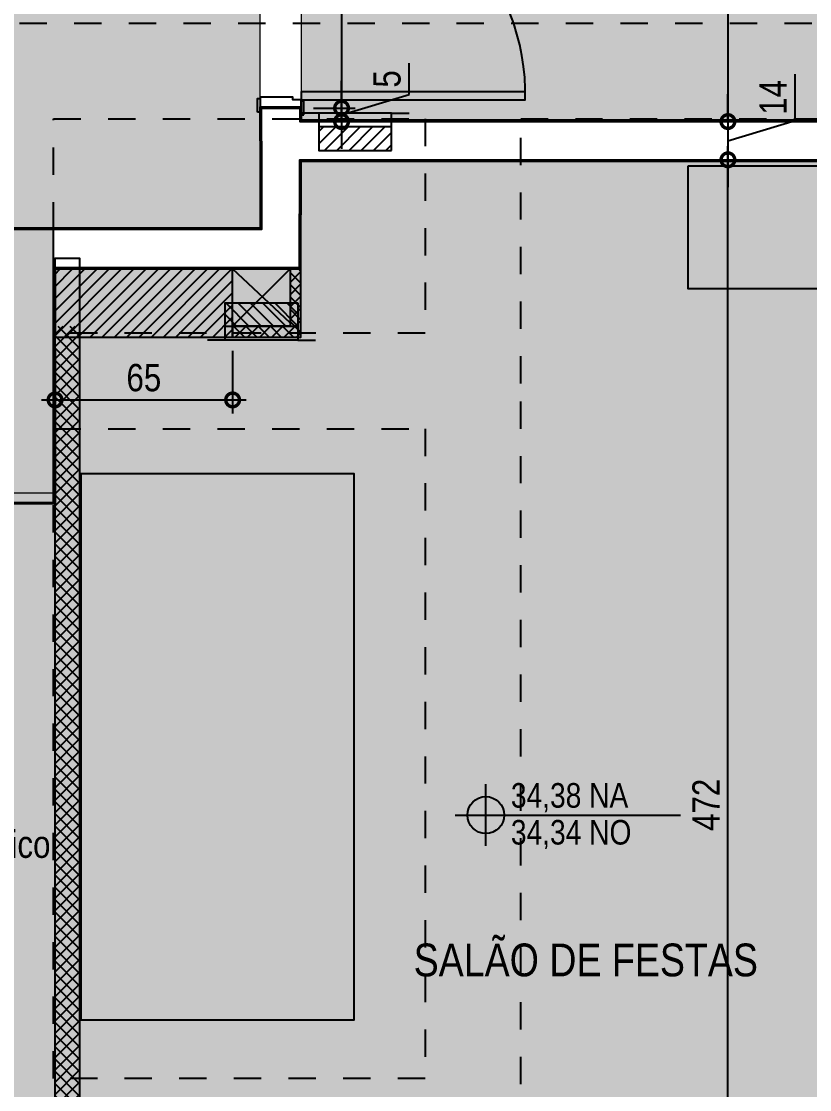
# Model space of a CAD drawing. Header units: metres. Extents: x -41 to 570, y -54 to 184.
# Drawn here: x 10.312 to 13.198, y -7.111 to -3.198 of the extents above; entities that cross this region are included whole.
import ezdxf
from ezdxf.enums import TextEntityAlignment as Align

# ---------------------------------------------------------------- set-up
doc = ezdxf.new("R2010")
doc.units = ezdxf.units.M
for name, pattern in [('DASHEDX2', [1.5, 1, -0.5]), ('ESTILO_TQS_0004', [1.1199999999999999, 0.5, -0.2, 0.01, -0.2, 0.01, -0.2]), ('PUC$0$DASHEDX2', [1.5, 1, -0.5])]:
    doc.linetypes.add(name, pattern=pattern)
for name, color, linetype in [('1', 232, 'DASHEDX2'), ('205', 232, 'ESTILO_TQS_0004'), ('4', 2, 'Continuous'), ('ARQ-AUX1', 1, 'Continuous'), ('ARQ-DIM', 2, 'Continuous'), ('ARQ-DRYWALL', 7, 'Continuous'), ('ARQ-SIM', 1, 'Continuous'), ('ARQ-TXT', 2, 'Continuous'), ('JL-LAY', 7, 'Continuous'), ('PUC$0$06-GGBSTELAP-TIPO-BLA$0$GG-TE0001', 1, 'Continuous'), ('PUC$0$06-GGBSTELAP-TIPO-BLA$0$GG-TE0003', 7, 'Continuous'), ('PUC$0$ARQ-ALV ACAB', 4, 'Continuous'), ('PUC$0$ARQ-ALV OSSO', 5, 'Continuous'), ('PUC$0$ARQ-CAX @ 1', 1, 'Continuous'), ('PUC$0$ARQ-ENCH', 1, 'Continuous'), ('PUC$0$ARQ-PRJ', 7, 'PUC$0$DASHEDX2'), ('PUC-ARQ-DRYWALL', 2, 'Continuous')]:
    doc.layers.add(name, color=color, linetype=linetype)
doc.layers.add('PUC$0$ARQ-FORRO', color=9, linetype='Continuous', lineweight=5)
doc.styles.add('Adesa', font='ARIALN.TTF')
doc.dimstyles.new('ADESA 1-0050', dxfattribs={"dimtxt": 0.1, "dimasz": 0.1, "dimexe": 0.05, "dimexo": 0.05, "dimgap": 0.03, "dimtad": 1, "dimdec": 1, "dimlfac": 100, "dimzin": 12, "dimtxsty": 'Adesa', "dimblk": 'DOTSMALL', "dimcen": 1, "dimdle": 0.05, "dimclrd": 1, "dimclre": 1, "dimclrt": 256, "dimazin": 3, "dimtm": 1e-09, "dimtfac": 1, "dimtdec": 1, "dimtmove": 1, "dimatfit": 0, "dimldrblk": 'DOTSMALL', "dimfxl": 0.8, "dimtvp": 2, "dimtolj": 1, "dimtzin": 0, "dimarcsym": 0})

# ---------------------------------------------------------------- blocks, each defined once
blk = doc.blocks.new('*U3365')
for points in [[(0, 0), (-1.836970198722981e-17, 0.8200000000003125), (-0.03000000000020011, 0.8200000000003125), (-0.03000000000020009, 0)], [(-0.8749999999981308, 0.01000000000070145), (-0.8249999999984037, 0.01000000000070145), (-0.8249999999984037, 2.557953848736361e-13), (-0.8749999999981308, 2.557953848736361e-13)], [(0.05500000000006366, 0.01000000000036039), (0.005000000000336513, 0.01000000000036039), (0.005000000000336513, -8.526512829121202e-14), (0.05500000000006366, -8.526512829121202e-14)], [(-0.8649999999987084, -0.1599999999774298), (-0.8149999999989812, -0.1599999999774298), (-0.8149999999989812, -0.1499999999769841), (-0.8649999999987084, -0.1499999999769841)], [(0.04499999999984539, -0.1600000000460113), (-0.004999999999881766, -0.1600000000460113), (-0.004999999999881766, -0.1500000000455941), (0.04499999999984539, -0.1500000000455941)]]:
    blk.add_lwpolyline(points, close=True)
for points in [[(-0.8599999999991677, 0), (-0.8199999999999998, 2.273736754432321e-13), (-0.8199999999999998, -0.02999999999997272), (-0.8099999999997816, -0.02999999999997272), (-0.8099999999989858, -0.1499999999630006), (-0.8450000000000908, -0.149999999963228), (-0.8449999999995224, 0)], [(0.03999999999973625, -2.273736754432321e-13), (3.410605131648481e-13, 0), (3.410605131648481e-13, -0.03000000000020009), (-0.009999999999877218, -0.03000000000020009), (-0.009999999999877218, -0.1499999999999773), (0.02500000000077307, -0.1500000000002046), (0.02499999999952252, -2.273736754432321e-13)]]:
    blk.add_lwpolyline(points)
at = {"layer": 'PUC$0$ARQ-PRJ'}
blk.add_arc((-0.02365384615401838, 0.02365384615450771), 0.7966973711411196, 88.29864539466116, 181.7013546053483, dxfattribs=at)
blk = doc.blocks.new('PUC$0$pl apto tipo 1 puc')
at = {"layer": 'PUC$0$ARQ-ALV ACAB', "elevation": -4.31835632350037e-06}
blk.add_lwpolyline([(-26.52953249432369, -3.635547205043314), (-26.52953249432369, -3.5105472050427), (-26.67953249432333, -3.5105472050427), (-26.67953249432333, -3.559961659423806), (-30.81828602189516, -3.559957657495489), (-26.67953249432333, -3.559961659423806)], dxfattribs=at)
at = {"layer": 'PUC$0$ARQ-ALV ACAB'}
for points in [[(-26.52953249432369, -3.636333951119586), (-26.52948810433573, -3.954831490057442), (-25.77324081750044, -3.954831490057428)], [(-25.77824081750045, -4.104831490057434), (-26.67860614605237, -4.104831490057444), (-26.67953249432367, -3.709961659423812), (-30.8232852074884, -3.709961659423824), (-26.67953249432333, -3.709961659423812)]]:
    blk.add_lwpolyline(points, dxfattribs=at)
at = {"layer": 'PUC$0$ARQ-ALV OSSO', "elevation": -4.31835632350037e-06}
blk.add_lwpolyline([(-26.53453249432369, -3.635547205043314), (-26.53453249432369, -3.515547205043325), (-26.67453249432333, -3.515547205043326), (-26.67453249432333, -3.564961659423806), (-30.8232852074884, -3.564961659423818)], dxfattribs=at)
blk.add_lwpolyline([(-26.53453249432369, -3.635547205043314), (-26.53453249432369, -3.515547205043325), (-26.67453249432333, -3.515547205043326), (-26.67453249432333, -3.564961659423806), (-30.8232852074884, -3.564961659423818)], dxfattribs=at)
at = {"layer": 'PUC$0$ARQ-ALV OSSO'}
for points in [[(-26.53453249432369, -3.636333951119586), (-26.53448810433573, -3.959831490057442), (-25.77324081750044, -3.959831490057427)], [(-25.77324081750044, -4.099831490057435), (-26.67361700496068, -4.099831490057445), (-26.67454335323198, -3.704961659423812), (-30.82608413462683, -3.704961659423824)]]:
    blk.add_lwpolyline(points, dxfattribs=at)
at = {"layer": 'PUC$0$ARQ-CAX @ 1', "xscale": -1.000000000000016, "rotation": 90}
blk.add_blockref('*U3365', (-26.67953249432355, -3.485547205042509, -4.31835632350037e-06), dxfattribs=at)
blk = doc.blocks.new('PUC$0$forro area comum')
at = {"layer": 'PUC$0$ARQ-FORRO'}
h = blk.add_hatch(color=256, dxfattribs=at)
h.dxf.hatch_style = 1
h.paths.add_polyline_path([(11.68820244177718, 2.454999636818978), (11.68820284765782, 2.05622806132993), (14.59822273577365, 2.054662714825245), (14.5981900061808, 2.455030064700213), (22.46060101801233, 2.455040507749809), (22.4605930877257, 2.05622706806376), (25.2950329609576, 2.056032659545406), (25.2950332190424, 2.455229665161291), (26.45623725045959, 2.454646449677419), (26.45628037683529, 3.954864600000015), (5.17003016, 3.959864600000001), (5.096326689760479, 3.958424440495265), (3.824562132071318, 3.959988809351742), (3.825039570835551, 9.240020724650371), (2.320193466877861, 9.240353962963303), (2.320109515405696, 3.954983991609906), (-1.060003724753184, 3.954983991609909), (-1.059989119006447, 4.304896208713335), (-0.3549890622065568, 4.30496049759732), (-0.3550037815530751, 4.55908449535753), (-0.2032194333476723, 4.560644704642472), (-0.2032177760033949, 8.425553129541443), (-4.865035370437809, 8.42555281408378), (-4.865042402612918, 4.964862680389363), (-4.655057410715946, 4.964862304497885), (-4.655012218094813, 4.104928355154752), (-3.944974996540912, 4.104865708328266), (-3.945019423459087, 3.954862955943103), (-11.18628892375347, 3.954861311886195), (-11.18628981058701, 2.454992999366388), (-10.02504159998796, 2.454992999366387), (-10.02504159998796, 2.055750398053976), (-7.126367965407899, 2.055750398053976), (-7.126368371288543, 2.454964376818979)])
h = blk.add_hatch(color=256, dxfattribs=at)
h.dxf.hatch_style = 1
h.paths.add_polyline_path([(-21.02570263866715, 3.275042337760089), (-21.02570263866715, 3.884991478848294), (-21.23515096894806, 3.885254579255215), (-21.23448459255052, 5.384882719366389), (-21.02499576973796, 5.384882719366389), (-21.02499580023796, 5.994882719366388), (-21.18448459255051, 5.994882719366388), (-21.18448459255051, 8.725012561911813), (-21.02328973258475, 8.725012468226682), (-21.02328973258475, 8.994987068824884), (-15.83504159998796, 8.994976617545921), (-15.83504159998796, 8.724864438889108), (-16.03504159998796, 8.724864438889108), (-16.03504159998796, 8.424864438889108), (-8.803340630376457, 8.424875286236372), (-8.803321604023877, 4.104864600000001), (-10.02499721, 4.1048646), (-10.02504159998796, 4.924860179366389), (-10.43527318217975, 4.924628543983677), (-10.43527318217975, 4.104864600000005), (-11.33540692853988, 4.10486460000002), (-11.33628888682289, 3.709994769366385), (-15.83504159998796, 3.710580314985905), (-15.83504159998796, 3.275042337760093)])
at = {"layer": 'PUC$0$ARQ-FORRO', "elevation": -4.318356323902826e-06}
blk.add_lwpolyline([(5.096326689760479, 3.958424440495265), (3.824562132071318, 3.959988809351742), (3.825039570835551, 9.240020724650371), (2.320193466877861, 9.240353962963303), (2.320109515405696, 3.954983991609906), (-1.060003724753184, 3.954983991609909), (-1.059989119006447, 4.304896208713335), (-0.3549890622065568, 4.30496049759732), (-0.3550037815530751, 4.55908449535753), (-0.2032194333476723, 4.560644704642472), (-0.2032177760033949, 8.425553129541443), (-4.865035370437809, 8.42555281408378), (-4.865042402612918, 4.964862680389363), (-4.655057410715946, 4.964862304497885), (-4.655012218094813, 4.104928355154752), (-3.944974996540912, 4.104865708328266), (-3.945019423459087, 3.954862955943103), (-11.18628892375347, 3.954861311886195), (-11.18628981058701, 2.454992999366388), (-10.02504159998796, 2.454992999366387), (-10.02504159998796, 2.055750398053976), (-7.126367965407899, 2.055750398053976), (-7.126368371288543, 2.454964376818979), (11.68820244177718, 2.454999636818978)], dxfattribs=at)
at = {"layer": 'PUC$0$ARQ-FORRO'}
blk.add_lwpolyline([(-21.02570263866715, 3.275042337760089), (-21.02570263866715, 3.884991478848294), (-21.23515096894806, 3.885254579255215), (-21.23448459255052, 5.384882719366389), (-21.02499576973796, 5.384882719366389), (-21.02499580023796, 5.994882719366388), (-21.18448459255051, 5.994882719366388), (-21.18448459255051, 8.725012561911813), (-21.02328973258475, 8.725012468226682), (-21.02328973258475, 8.994987068824884), (-15.83504159998796, 8.994976617545921), (-15.83504159998796, 8.724864438889108), (-16.03504159998796, 8.724864438889108), (-16.03504159998796, 8.424864438889108), (-8.803340630376457, 8.424875286236372), (-8.803321604023877, 4.104864600000001), (-10.02499721, 4.1048646), (-10.02504159998796, 4.924860179366389), (-10.43527318217975, 4.924628543983677), (-10.43527318217975, 4.104864600000005), (-11.33540692853988, 4.10486460000002), (-11.33628888682289, 3.709994769366385), (-15.83504159998796, 3.710580314985905), (-15.83504159998796, 3.275042337760093)], close=True, dxfattribs=at)
blk = doc.blocks.new('PUC$0$06-GGBSTELAP-TIPO-BLA$0$GG-CP-10-50')
at = {"layer": 'PUC$0$06-GGBSTELAP-TIPO-BLA$0$GG-TE0001'}
h = blk.add_hatch(dxfattribs=at)
h.set_pattern_fill('ANSI31', color=256, scale=0.01, angle=90, style=0)
h.set_pattern_definition([(135, (-15411.20236032417, 5775.561817851558), (-0.0224506403026729, -0.0224506403026729), [])])
h.paths.add_polyline_path([(0.1330330891914855, -0.0862416061201657), (0.1330330891914855, 0), (-0.1330330891914855, 0), (-0.1330330891914855, -0.0862416061201657)])
at = {"layer": 'PUC$0$06-GGBSTELAP-TIPO-BLA$0$GG-TE0003'}
for p, q in [((-0.1330330891914855, 0.0501525536892587), (-0.1976659358488177, 0.0501525536892587)), ((0.1330330891933045, 0.0501525536892587), (0.1976659358506367, 0.0501525536892587)), ((-0.1330330891914855, 0), (0.1330330891914855, 0))]:
    blk.add_line(p, q, dxfattribs=at)
blk.add_lwpolyline([(-0.1330330891914855, -0.0862416061201657), (-0.1330330891914855, 0.0501525536892587), (0.1330330891914855, 0.0501525536892587), (0.1330330891914855, -0.0862416061201657)], close=True, dxfattribs=at)
blk = doc.blocks.new('PUC$0$06-GGBSTELAP-TIPO-BLA$0$PONTOS AP3')
at = {"layer": 'PUC$0$06-GGBSTELAP-TIPO-BLA$0$GG-TE0003', "rotation": 180}
blk.add_blockref('PUC$0$06-GGBSTELAP-TIPO-BLA$0$GG-CP-10-50', (25.362419782437, 3.113029495276192, 1.6593585649e-06), dxfattribs=at)
blk = doc.blocks.new('PUC$0$pl forro 1')
at = {"layer": 'PUC$0$ARQ-FORRO'}
h = blk.add_hatch(color=256, dxfattribs=at)
h.dxf.hatch_style = 1
h.paths.add_polyline_path([(5.549885731121023, 2.6848985943828), (5.54988655343427, 1.824902596311908), (5.496120023994266, 1.824902544901286), (5.496121768981844, -4.949983052615625e-05), (2.728320643843404, -6.940239395647474e-05), (2.728320830035585, -0.900646489882165), (5.496129895309473, -0.9006699618249963), (5.496129895309476, -2.100839310448232), (8.606137039050441, -2.100828752787119), (8.60613566340605, -0.1978419383331862), (8.756135675815678, -0.1978418412666493), (8.75613630171685, -1.1650668621095), (10.57988688537628, -1.165067340724049), (10.57988688537628, 1.429900826311147), (9.68863833493689, 1.429903611625282), (9.688637160105188, 2.684902596309088)])
blk.add_lwpolyline([(5.549885731121023, 2.6848985943828), (5.54988655343427, 1.824902596311908), (5.496120023994266, 1.824902544901286), (5.496121768981844, -4.949983052615625e-05), (2.728320643843404, -6.940239395647474e-05), (2.728320830035585, -0.900646489882165), (5.496129895309473, -0.9006699618249963), (5.496129895309476, -2.100839310448232), (8.606137039050441, -2.100828752787119), (8.60613566340605, -0.1978419383331862), (8.756135675815678, -0.1978418412666493), (8.75613630171685, -1.1650668621095), (10.57988688537628, -1.165067340724049), (10.57988688537628, 1.429900826311147), (9.68863833493689, 1.429903611625282), (9.688637160105188, 2.684902596309088)], close=True, dxfattribs=at)
blk = doc.blocks.new('PUC')
at = {"layer": 'PUC$0$ARQ-ENCH'}
h = blk.add_hatch(dxfattribs=at)
h.set_pattern_fill('ANSI31', color=256, scale=0.01)
h.set_pattern_definition([(45, (-0.2158490697126716, 0.1543476751430974), (-0.02245064030267288, 0.02245064030267288), [])])
h.paths.add_polyline_path([(-10.43522879219179, 4.354864600000004), (-11.08522879219179, 4.354864600000004), (-11.08522879219179, 4.104864600000004), (-10.43522879219179, 4.104864600000004)])
at = {"layer": 'PUC$0$ARQ-ALV ACAB'}
blk.add_lwpolyline([(-10.43474050469811, 4.099864600000007), (-10.43522892298365, 4.964864600000001), (-10.02499721, 4.964864600000001), (-10.02499721, 4.104864600000001), (-8.803321604023877, 4.104864600000002)], dxfattribs=at)
at = {"layer": 'PUC$0$ARQ-ALV ACAB', "elevation": -4.318356323902826e-06}
blk.add_lwpolyline([(-10.42999721, 3.954858722044067), (-3.944997209999999, 3.954864600000014), (-3.944997209999999, 4.104864064271356), (-4.655012218094813, 4.104928355154751)], dxfattribs=at)
at = {"layer": 'PUC$0$ARQ-ENCH'}
blk.add_lwpolyline([(-10.43522879219179, 4.354864600000004), (-11.08522879219179, 4.354864600000004), (-11.08522879219179, 4.104864600000004), (-10.43522879219179, 4.104864600000004)], close=True, dxfattribs=at)
at = {"rotation": 180}
blk.add_blockref('PUC$0$06-GGBSTELAP-TIPO-BLA$0$PONTOS AP3', (14.17169523288786, 7.428743915838264, 4.346157447900764e-06), dxfattribs=at)
at = {"xscale": -1}
blk.add_blockref('PUC$0$06-GGBSTELAP-TIPO-BLA$0$PONTOS AP3', (13.8286993372927, 0.4711783305044479, 4.346157447900764e-06), dxfattribs=at)
at = {"layer": 'PUC$0$ARQ-ALV OSSO', "xscale": -1, "rotation": 180}
blk.add_blockref('PUC$0$pl apto tipo 1 puc', (15.34324360750044, 3.310994257022808e-05), dxfattribs=at)
at = {"layer": 'PUC$0$ARQ-FORRO'}
for name, p in [('PUC$0$forro area comum', (0, 0)), ('PUC$0$pl forro 1', (-21.02492814551574, 0.8750921730552629, -4.318356323902826e-06))]:
    blk.add_blockref(name, p, dxfattribs=at)
blk = doc.blocks.new('A$C7101d9b9')
at = {"layer": 'ARQ-DRYWALL'}
h = blk.add_hatch(dxfattribs=at)
h.set_pattern_fill('ANSI37', color=8, scale=0.01, angle=360)
h.set_pattern_definition([(45, (-15.83503774618231, 8.404881925606277), (-0.02245064030267287, 0.02245064030267289), []), (134.9999999999999, (-15.83503774618231, 8.404881925606277), (-0.02245064030267289, -0.02245064030267287), [])])
h.paths.add_polyline_path([(-5.309995661373382, 0.8649990036124482), (-5.399962534096087, 0.8649990036124482), (-5.399996146166863, 4.090021746758447), (-5.310029273444158, 4.090021746758447)])
h.paths.add_polyline_path([(-5.399996146175258, 0.09499900361380753), (-5.309992292407049, 0.09499900361380753), (-5.309992292407049, -3.660931877647045e-06), (-5.399996146175258, -3.660931877647045e-06)])
at = {"layer": 'PUC-ARQ-DRYWALL'}
h = blk.add_hatch(dxfattribs=at)
h.set_pattern_fill('ANSI37', scale=0.01, angle=360)
h.set_pattern_definition([(45, (-41.53507193469296, 6.954866603054819), (-0.02245064030267287, 0.02245064030267289), []), (134.9999999999999, (-41.53507193469296, 6.954866603054819), (-0.02245064030267289, -0.02245064030267287), [])])
h.paths.add_polyline_path([(-4.74981280779617, 4.050017471094887), (-4.499679061436035, 4.05001747109489), (-4.499679061436035, 4.300017471094877), (-4.539679061436035, 4.300017471094877), (-4.539679061436035, 4.090017471094877), (-4.74981280779617, 4.090017471094877)])
at = {"layer": 'ARQ-DRYWALL', "elevation": 5.824232471026168e-06}
blk.add_lwpolyline([(-5.309999515179037, 0.8649993999938168), (-5.399966387901742, 0.8649993999938168), (-5.399999999972518, 4.340022142621257), (-5.310033127249813, 4.340022142621257)], close=True, dxfattribs=at)
at = {"layer": 'JL-LAY'}
for points, elevation in [([(-3.082605295291145, 4.677619530071983), (-1.282605295291145, 4.677619530071983), (-1.282605295291145, 4.227619530071983), (-3.082605295291145, 4.227619530071983)], 8.636712647403197e-06), ([(-5.305279674251835, 1.549707515942476), (-4.305279674251835, 1.549707515942476), (-4.305279674251835, 3.549707515942476), (-5.305279674251835, 3.549707515942476)], 4.31835632350037e-06)]:
    blk.add_lwpolyline(points, close=True, dxfattribs=dict(at, elevation=elevation))
at = {"layer": 'PUC-ARQ-DRYWALL', "color": 7, "linetype": 'ByBlock'}
for p, q in [((-4.539679061436035, 4.102729445308563, 4.31835632350037e-06), (-4.74981280779617, 4.300017471094881, 4.31835632350037e-06)), ((-4.74981280779617, 4.090017471094877, 4.31835632350037e-06), (-4.539679061436035, 4.300017471094877, 4.31835632350037e-06))]:
    blk.add_line(p, q, dxfattribs=at)
at = {"layer": 'PUC-ARQ-DRYWALL', "color": 7, "linetype": 'ByBlock', "elevation": 4.31835632350037e-06}
blk.add_lwpolyline([(-4.74981280779617, 4.050017471094887), (-4.499679061436035, 4.05001747109489), (-4.499679061436035, 4.300017471094877), (-4.539679061436035, 4.300017471094877), (-4.539679061436035, 4.090017471094877), (-4.74981280779617, 4.090017471094877), (-4.74981280779617, 4.050017471094892)], dxfattribs=at)
blk = doc.blocks.new('_DotSmall')
at = {"color": 0, "linetype": 'ByBlock', "const_width": 0.5}
blk.add_lwpolyline([(-0.0625, 0, 1), (0.0625, 0, 1)], format="xyb", close=True, dxfattribs=at)
blk = doc.blocks.new('*D1389')
at = {"layer": 'ARQ-DIM', "color": 1, "lineweight": -2, "transparency": 16777216}
for p, q in [((12.89859064998297, 1.280739229999998), (12.89859064998297, -3.614994769376459)), ((12.83832468345893, 1.230739229999998), (12.94859064998297, 1.230739229999998)), ((12.83832468370501, -3.564994769376459), (12.94859064998297, -3.564994769376459))]:
    blk.add_line(p, q, dxfattribs=at)
at = {"layer": 'Defpoints', "color": 0, "transparency": 16777216}
for p in [(12.78832468345893, 1.230739229999998), (12.78832468370501, -3.564994769376459, -4.31835632350037e-06), (12.89859064998297, -3.564994769376459)]:
    blk.add_point(p, dxfattribs=at)
at = {"layer": 'ARQ-DIM', "color": 1, "lineweight": -2, "transparency": 16777216, "xscale": 0.1, "yscale": 0.1, "zscale": 0.1}
for p, rotation in [((12.89859064998297, 1.230739229999998), 90), ((12.89859064998297, -3.564994769376459), 270)]:
    blk.add_blockref('_DotSmall', p, dxfattribs=dict(at, rotation=rotation))
at = {"layer": 'ARQ-DIM', "transparency": 16777216, "insert": (12.8175333512108, -1.167127769688234), "char_height": 0.1, "attachment_point": 5, "rotation": 90, "style": 'Adesa'}
blk.add_mtext('\\A1;480', dxfattribs=at)
blk = doc.blocks.new('*D1656')
at = {"layer": 'ARQ-DIM', "color": 1, "lineweight": -2, "transparency": 16777216}
for p, q in [((13.14420456539907, -3.561310594746595), (13.14420456539907, -3.391829012209078)), ((12.89859064998297, -3.564994769376459), (12.89859064998297, -3.464994769376459)), ((12.83832468370501, -3.564994769376459), (12.94859064998297, -3.564994769376459)), ((12.89859064998297, -3.634994769371425), (13.14420456539907, -3.561310594746595)), ((12.89859064998297, -3.564994769376459), (12.89859064998297, -3.704994769366391)), ((12.89859064998297, -3.564994769376459), (12.89859064998297, -3.704994769366391)), ((12.83832468370501, -3.704994769366391), (12.94859064998297, -3.704994769366391)), ((12.89859064998297, -3.704994769366391), (12.89859064998297, -3.804994769366391))]:
    blk.add_line(p, q, dxfattribs=at)
at = {"layer": 'Defpoints', "color": 0, "transparency": 16777216}
for p in [(12.78832468370501, -3.564994769376459, -4.31835632350037e-06), (12.78832468370501, -3.704994769366391), (12.89859064998297, -3.704994769366391)]:
    blk.add_point(p, dxfattribs=at)
at = {"layer": 'ARQ-DIM', "color": 1, "lineweight": -2, "transparency": 16777216, "xscale": 0.1, "yscale": 0.1, "zscale": 0.1}
for p, rotation in [((12.89859064998297, -3.564994769376459), 270), ((12.89859064998297, -3.704994769366391), 90)]:
    blk.add_blockref('_DotSmall', p, dxfattribs=dict(at, rotation=rotation))
at = {"layer": 'ARQ-DIM', "transparency": 16777216, "insert": (13.06399992692703, -3.47656980347784), "char_height": 0.1, "attachment_point": 5, "rotation": 90, "style": 'Adesa'}
blk.add_mtext('\\A1;14', dxfattribs=at)
blk = doc.blocks.new('*D1657')
at = {"layer": 'ARQ-DIM', "color": 1, "lineweight": -2, "transparency": 16777216}
for p, q in [((12.89859064998301, -8.479865038893935), (12.89859064998301, -3.654994769366391)), ((12.83832468370501, -3.704994769366391), (12.94859064998301, -3.704994769366391)), ((11.14004138191292, -8.429865038893936), (12.94859064998301, -8.429865038893935))]:
    blk.add_line(p, q, dxfattribs=at)
at = {"layer": 'Defpoints', "color": 0, "transparency": 16777216}
for p in [(12.78832468370501, -3.704994769366391), (12.89859064998301, -3.704994769366391), (11.09004138191292, -8.429865038893936)]:
    blk.add_point(p, dxfattribs=at)
at = {"layer": 'ARQ-DIM', "color": 1, "lineweight": -2, "transparency": 16777216, "xscale": 0.1, "yscale": 0.1, "zscale": 0.1}
for p, rotation in [((12.89859064998301, -3.704994769366391), 90), ((12.89859064998301, -8.429865038893935), 270)]:
    blk.add_blockref('_DotSmall', p, dxfattribs=dict(at, rotation=rotation))
at = {"layer": 'ARQ-DIM', "transparency": 16777216, "insert": (12.81838601151097, -6.067429904130166), "char_height": 0.1, "attachment_point": 5, "rotation": 90, "style": 'Adesa'}
blk.add_mtext('\\A1;472', dxfattribs=at)
blk = doc.blocks.new('*D1719')
at = {"layer": 'ARQ-DIM', "color": 1, "lineweight": -2, "transparency": 16777216}
for p, q in [((11.48412520901383, -2.585580309551641), (11.48412520901383, -3.565580314985902)), ((11.38128888358811, -2.635580309551641), (11.53412520901383, -2.635580309551641)), ((11.3812888835881, -3.515580314985902), (11.53412520901383, -3.515580314985902))]:
    blk.add_line(p, q, dxfattribs=at)
at = {"layer": 'Defpoints', "color": 0, "transparency": 16777216}
for p in [(11.3312888835881, -2.635580309551641, 4.318356323904093e-06), (11.3312888835881, -3.515580314985902, -4.31835632350037e-06), (11.48412520901383, -3.515580314985902)]:
    blk.add_point(p, dxfattribs=at)
at = {"layer": 'ARQ-DIM', "color": 1, "lineweight": -2, "transparency": 16777216, "xscale": 0.1, "yscale": 0.1, "zscale": 0.1}
for p, rotation in [((11.48412520901383, -2.635580309551641), 90), ((11.48412520901383, -3.515580314985902), 270)]:
    blk.add_blockref('_DotSmall', p, dxfattribs=dict(at, rotation=rotation))
at = {"layer": 'ARQ-DIM', "transparency": 16777216, "insert": (11.40306791024166, -3.075580312268774), "char_height": 0.1, "attachment_point": 5, "rotation": 90, "style": 'Adesa'}
blk.add_mtext('\\A1;88', dxfattribs=at)
blk = doc.blocks.new('*D1720')
at = {"layer": 'ARQ-DIM', "color": 1, "lineweight": -2, "transparency": 16777216}
for p, q in [((11.73168318991425, -3.46602014790602), (11.73168318991425, -3.351654527169321)), ((11.48412520901384, -3.515580314985902), (11.48412520901384, -3.415580314985902)), ((11.48412520901384, -3.540287542176142), (11.73168318991425, -3.46602014790602)), ((11.3812888835881, -3.515580314985902), (11.53412520901384, -3.515580314985902)), ((11.48412520901384, -3.564994769366383), (11.48412520901384, -3.515580314985902)), ((11.48412520901384, -3.564994769366383), (11.48412520901384, -3.515580314985902)), ((11.38128888682289, -3.564994769366383), (11.53412520901384, -3.564994769366383)), ((11.48412520901384, -3.564994769366383), (11.48412520901384, -3.664994769366383))]:
    blk.add_line(p, q, dxfattribs=at)
at = {"layer": 'Defpoints', "color": 0, "transparency": 16777216}
for p in [(11.3312888835881, -3.515580314985902, -4.31835632350037e-06), (11.48412520901384, -3.515580314985902), (11.33128888682289, -3.564994769366383, -4.31835632350037e-06)]:
    blk.add_point(p, dxfattribs=at)
at = {"layer": 'ARQ-DIM', "color": 1, "lineweight": -2, "transparency": 16777216, "xscale": 0.1, "yscale": 0.1, "zscale": 0.1}
for p, rotation in [((11.48412520901384, -3.515580314985902), 270), ((11.48412520901384, -3.564994769366383), 90)]:
    blk.add_blockref('_DotSmall', p, dxfattribs=dict(at, rotation=rotation))
at = {"layer": 'ARQ-DIM', "transparency": 16777216, "insert": (11.65083052961411, -3.408837337537673), "char_height": 0.1, "attachment_point": 5, "rotation": 90, "style": 'Adesa'}
blk.add_mtext('\\A1;5', dxfattribs=at)
blk = doc.blocks.new('NipAcOs')
at = {"layer": 'ARQ-SIM'}
h = blk.add_hatch(color=256, dxfattribs=at)
h.dxf.hatch_style = 1
h.paths.add_polyline_path([(0, 0.1499999999999773, 0.4142135623730951), (-0.1499999999999773, 0), (0, 0)])
h.paths.add_polyline_path([(0.1499999999999773, 0), (0, 0), (0, -0.1499999999999773, 0.4142135623730951)])
for p, q in [((0, -0.25), (0, 0.25)), ((-0.25, 0), (0.1499999999999773, 0)), ((0.1499999999999773, 0), (1.583441196697537, 0))]:
    blk.add_line(p, q, dxfattribs=at)
blk.add_circle((0, 0), 0.15, dxfattribs=at)
at = {"style": 'Adesa'}
for p in [(0.2040091630106531, 0.0600000000000023), (0.2040091630106531, -0.2400000000000091)]:
    blk.add_attdef('000,00', p, '', height=0.2, dxfattribs=at)
blk = doc.blocks.new('*D1846')
at = {"layer": 'ARQ-DIM', "color": 1, "lineweight": -2, "transparency": 16777216}
for p, q in [((10.43527318217975, -4.404864600000004), (10.43527318217975, -4.634489658205712)), ((11.08522879219179, -4.404864600000005), (11.08522879219179, -4.634489658205712)), ((10.38527318217975, -4.584489658205712), (11.13522879219179, -4.584489658205712))]:
    blk.add_line(p, q, dxfattribs=at)
at = {"layer": 'Defpoints', "color": 0, "transparency": 16777216}
for p in [(10.43527318217975, -4.354864600000004), (11.08522879219179, -4.354864600000005), (11.08522879219179, -4.584489658205712)]:
    blk.add_point(p, dxfattribs=at)
at = {"layer": 'ARQ-DIM', "color": 1, "lineweight": -2, "transparency": 16777216, "xscale": 0.1, "yscale": 0.1, "zscale": 0.1, "rotation": 180}
blk.add_blockref('_DotSmall', (10.43527318217975, -4.584489658205712), dxfattribs=at)
at = {"layer": 'ARQ-DIM', "color": 1, "lineweight": -2, "transparency": 16777216, "xscale": 0.1, "yscale": 0.1, "zscale": 0.1}
blk.add_blockref('_DotSmall', (11.08522879219179, -4.584489658205712), dxfattribs=at)
at = {"layer": 'ARQ-DIM', "transparency": 16777216, "insert": (10.76025098718577, -4.503432359433543), "char_height": 0.1, "attachment_point": 5, "style": 'Adesa'}
blk.add_mtext('\\A1;65', dxfattribs=at)
blk = doc.blocks.new('est-lo-08-6sa-r00')
at = {"layer": '4'}
h = blk.add_hatch(color=8, dxfattribs=at)
h.dxf.hatch_style = 1
h.paths.add_polyline_path([(72.45359600000049, -775.948262999999), (89.9877070000004, -768.6301379999992), (31.82787399999984, -629.2800969999994), (14.29376300000001, -636.5982219999993)], flags=17)
h.paths.add_polyline_path([(-113.9049340000005, -1069.376460999999), (37.44213000000002, -1006.209490999998), (30.12385199999994, -988.6750119999992), (-103.6891010000002, -1044.523857999999), (-278.9303289999998, -624.6486359999992), (-286.2484539999996, -607.1145249999993), (-286.2484749999996, -607.1145339999996), (-307.0557899999995, -557.2605349999997), (-324.5898800000006, -564.5786499999994)])
h.paths.add_polyline_path([(-3206.956630999998, -1758.910156999999), (-3258.953831999998, -1634.325684), (-3291.253509999999, -1647.806439999999), (-3239.256308999999, -1772.390912999999)])
h.paths.add_polyline_path([(-2993.189753999998, -2271.092217999998), (-3020.151167, -2206.492820999998), (-3034.916840999999, -2212.655495999998), (-3140.452497999998, -1959.793706999999), (-3125.686931, -1953.631075999999), (-3148.796797999999, -1898.260197999999), (-3181.096476999999, -1911.740953999999), (-3025.489431999998, -2284.572973999999)])
h.paths.add_polyline_path([(-2947.092820999999, -1013.293024), (-2914.793142, -999.8122680000004), (-2953.309588, -907.527473), (-2985.609266, -921.0082290000005)])
h.paths.add_polyline_path([(-2727.356492000001, -1539.777800999999), (-2695.056814, -1526.297044999999), (-2733.573258999998, -1434.012249999999), (-2765.872937999999, -1447.493005999999)])
h.paths.add_polyline_path([(2122.48851, 465.4148090000003), (2070.491308999999, 589.9992829999999), (2038.191631, 576.5185270000004), (2090.188831999999, 451.9340530000002)])
h.paths.add_polyline_path([(2012.331383999999, 729.3495480000001), (1857.495358999999, 1100.334220999999), (1825.19568, 1086.853464999999), (1852.1572, 1022.254111), (1866.922767, 1028.416743), (1971.687404999999, 777.4023), (1956.921837999999, 771.2396689999997), (1980.031704999999, 715.8687919999996)])
h.paths.add_polyline_path([(2336.253806, -46.76345599999922), (2180.644029, 326.0751100000004), (2148.34435, 312.5943540000004), (2171.454217999999, 257.2234770000007), (2186.219784999999, 263.3861090000001), (2291.758174999999, 10.51777200000049), (2276.992607999999, 4.355141000000913), (2303.954127999999, -60.24421199999915)])
h.paths.add_polyline_path([(-385.5172349999993, -426.3873289999996), (-595.433067999999, 76.56770299999988), (-627.7327459999995, 63.08694799999952), (-600.7712259999996, -1.512405999999999), (-586.0056589999992, 4.650225999999691), (-426.1612139999996, -378.3345759999996), (-440.9267810000002, -384.4972079999997), (-417.8169139999999, -439.8680849999996)])
h.paths.add_polyline_path([(-83.24965799999964, 290.3351419999996), (-592.6617279999998, 77.7243639999995), (-382.7471940000005, -425.2275579999996), (-365.2130830000006, -417.9094339999997), (-567.8094919999992, 67.50837699999983), (-108.2312119999995, 259.3202749999996), (-7.318124999999773, 17.53411100000015), (-242.6443529999995, -80.68282400000008), (-140.96112, -324.3142569999997), (-70.36325099999982, -294.8491759999998), (-77.68137600000048, -277.3150649999997), (-130.7451330000004, -299.4620209999997), (-217.7921169999998, -90.89881099999997), (0, 0), (87.04691000000038, -208.5630329999998), (33.98315200000015, -230.7099889999997), (41.30127699999991, -248.2440999999996), (126.664713, -212.6163879999996), (103.5548460000003, -157.2455109999998), (88.78927800000055, -163.4081419999998), (-71.05370500000018, 219.5731569999998), (-56.28813799999982, 225.7357879999997)])
h.paths.add_polyline_path([(395.5056669999994, -856.7658279999989), (368.5441479999995, -792.1664749999987), (353.7785799999997, -798.329105999999), (193.1650519999996, -413.5015989999993), (207.9306199999999, -407.3389679999995), (184.8207519999999, -351.9680909999994), (-61.57965100000013, -454.8069989999995), (-28.45266399999963, -534.1692129999994), (-10.91852799999941, -526.8510599999992), (-36.72741499999947, -465.0229859999995), (159.8391989999999, -382.9829579999996), (355.8878640000003, -852.7124729999991), (159.32125, -934.7525009999987), (132.7484019999998, -871.0736249999991), (115.2142970000001, -878.391764999999), (141.787139, -942.0706259999986), (123.3301799999996, -949.7739149999989), (130.6483049999998, -967.3080259999988)])
h.paths.add_polyline_path([(-2506.849069, -2068.110103999999), (-2474.549390999999, -2054.629347999999), (-2513.065836, -1962.344552999999), (-2545.365514999999, -1975.825308999998)])
h.paths.add_polyline_path([(-2448.754924, -805.304224), (-2411.841008, -789.8976419999999), (-2450.357452999999, -697.6128460000004), (-2487.271369999998, -713.0194279999998)])
h.paths.add_polyline_path([(-2277.356152000001, -1215.972988999999), (-2240.442234999999, -1200.566406999999), (-2278.958680999999, -1108.281610999999), (-2315.872596999998, -1123.688192999999)])
h.paths.add_polyline_path([(-2180.680405, -1447.606533999999), (-2143.766489, -1432.199950999999), (-2182.282934, -1339.915155999999), (-2219.196851, -1355.321738)])
h.paths.add_polyline_path([(-2008.511896999999, -1860.119569999998), (-1971.59798, -1844.712986999999), (-2010.114424999999, -1752.428191999998), (-2047.028341999999, -1767.834773999999)])
h.paths.add_polyline_path([(-1950.417031, -597.315415), (-1918.117352999999, -583.8346590000001), (-1956.633798, -491.5498640000002), (-1988.933476999999, -505.0306199999999)])
h.paths.add_polyline_path([(-1779.018259, -1007.984179999999), (-1746.71858, -994.5034239999998), (-1785.235026, -902.218629), (-1817.534703999999, -915.6993849999996)])
h.paths.add_polyline_path([(-1682.342512999999, -1239.617724999999), (-1650.042834, -1226.136968999999), (-1688.559278999999, -1133.852173999999), (-1720.858957999999, -1147.332929999999)])
h.paths.add_polyline_path([(-1510.174004, -1652.130760999999), (-1477.874324999999, -1638.650004999999), (-1516.390770999999, -1546.365209999999), (-1548.690448999999, -1559.845965999998)])
h.paths.add_polyline_path([(-1456.693376999999, -391.2524330000001), (-1424.393697999999, -377.7716770000002), (-1462.910144, -285.4868820000001), (-1495.209821999999, -298.9676380000003)])
h.paths.add_polyline_path([(-1285.294603999999, -801.9211979999995), (-1252.994926, -788.4404419999995), (-1291.511371, -696.1556469999997), (-1323.811048999999, -709.6364029999997)])
h.paths.add_polyline_path([(-1188.618857999999, -1033.554742999999), (-1156.319178999999, -1020.073986999999), (-1194.835624999999, -927.7891919999992), (-1227.135303, -941.2699479999992)])
h.paths.add_polyline_path([(-1016.450349, -1446.067778999999), (-984.1506699999999, -1432.587022999999), (-1022.667116, -1340.302227999999), (-1054.966794, -1353.782983999999)])
h.paths.add_polyline_path([(-962.9697219999993, -185.189451), (-930.6700429999992, -171.7086949999999), (-969.1864889999995, -79.42390000000034), (-1001.486167, -92.90465600000022)])
h.paths.add_polyline_path([(-791.5709489999999, -595.8582159999995), (-759.2712709999993, -582.3774599999996), (-797.7877159999997, -490.0926649999998), (-830.087394, -503.5734209999997)])
h.paths.add_polyline_path([(-694.8952030000003, -827.4917609999992), (-662.5955239999994, -814.0110049999994), (-701.1119699999999, -721.7262099999994), (-733.4116480000001, -735.2069659999993)])
h.paths.add_polyline_path([(-522.7266940000001, -1240.004796999998), (-490.4270159999996, -1226.524040999999), (-528.943461, -1134.239245999999), (-561.2431389999995, -1147.720001999999)])
h.paths.add_polyline_path([(1351.53574, 780.8041629999996), (1383.835419, 794.2849189999998), (1345.318973, 886.5697139999991), (1313.019295, 873.0889579999994)])
h.paths.add_polyline_path([(353.014255, 364.0562249999997), (385.3139340000003, 377.5369809999997), (346.7974880000002, 469.8217759999997), (314.4978100000009, 456.3410209999996)])
h.paths.add_polyline_path([(848.5836060000001, 570.8895359999998), (885.4975220000001, 586.2961189999997), (846.9810769999999, 678.5809139999992), (810.0671610000003, 663.1743319999998)])
h.paths.add_polyline_path([(524.4120129999999, -46.61010899999968), (556.7116919999996, -33.12935299999981), (518.195247, 59.15544200000008), (485.8955680000002, 45.67468600000018)])
h.paths.add_polyline_path([(1019.981364, 160.2232020000003), (1056.895281, 175.6297840000001), (1018.378835, 267.9145800000003), (981.464919, 252.5079970000002)])
h.paths.add_polyline_path([(621.0882969999998, -278.2449419999995), (653.3879760000001, -264.7641859999995), (614.87153, -172.4793909999996), (582.5718519999997, -185.9601469999995)])
h.paths.add_polyline_path([(1116.657648, -71.41163099999949), (1153.571565, -56.00504899999964), (1115.055119, 36.27974600000056), (1078.141202999999, 20.87316400000049)])
h.paths.add_polyline_path([(1571.272069, 254.3193860000004), (1603.571747, 267.8001420000003), (1565.055302, 360.0849370000004), (1532.755624, 346.6041810000002)])
h.paths.add_polyline_path([(793.2568059999996, -690.757978999999), (825.5564849999996, -677.2772229999991), (787.0400389999993, -584.992427999999), (754.7403609999999, -598.473182999999)])
h.paths.add_polyline_path([(1288.825975999999, -483.9242339999991), (1325.739893, -468.5176519999992), (1287.223447, -376.2328559999991), (1250.309531, -391.6394389999991)])
h.paths.add_polyline_path([(1791.777927, -274.0091669999991), (1824.077604999999, -260.5284109999993), (1785.561159999999, -168.2436159999995), (1753.261481, -181.724370999999)])
h.paths.add_polyline_path([(-3349.413448999998, -1508.456442999999), (-3317.113664, -1494.975642999999), (-3340.223530999999, -1439.604766), (-3354.989096999999, -1445.767395999999), (-3459.753819999998, -1194.75275), (-3444.988254, -1188.590119), (-3471.949773999999, -1123.990766), (-3504.249558999999, -1137.471566)])
h.paths.add_polyline_path([(-359.6583730000003, -579.2150129999995), (-336.5486029999993, -634.5859029999993), (-321.7824039999996, -628.4230349999996), (-161.1694570000002, -1013.250897999999), (-175.9346760000003, -1019.413356999999), (-148.9732669999995, -1084.012691999999), (-116.6746340000003, -1070.532431999999), (-327.3587819999994, -565.7342929999993), (-359.6584599999998, -579.2150489999992)])
at = {"layer": '1'}
for p, q in [((1257.263551, 139.5172460000001), (1516.128185, 247.5582909999999)), ((1294.594456999999, 50.07297399999993), (1257.263551, 139.5172460000001)), ((1099.456388, 73.65406300000012), (1224.963873, 126.03649)), ((1224.963873, 126.03649), (1255.197304999999, 53.5976490000001)), ((1255.197304999999, 53.5976490000001), (1129.689821, 1.215222000000267)), ((1401.121239, -205.163516), (1294.594456999999, 50.07297399999993)), ((1143.170584, -31.08447399999994), (1268.678067, 21.29795300000001)), ((1268.678067, 21.29795300000001), (1360.349569, -198.3455199999999)), ((1360.349569, -198.3455199999999), (1234.842086000001, -250.7279469999998))]:
    blk.add_line(p, q, dxfattribs=at)
for points in [[(1115.055119, 36.27974600000027), (1099.456388, 73.65406300000012)], [(1234.842086000001, -250.7279469999998), (1152.026147999999, -52.30226399999987)]]:
    blk.add_lwpolyline(points, dxfattribs=at)
at = {"layer": '205'}
blk.add_line((-3429.010898999999, -1778.446548), (2212.806020000001, 576.2562130000003), dxfattribs=at)
at = {"layer": '4', "linetype": 'Continuous'}
blk.add_lwpolyline([(1116.657648, -71.41163099999989), (1153.571565, -56.00504900000004), (1115.055119, 36.27974600000027), (1078.141203, 20.87316400000009), (1116.657648, -71.41163099999989)], dxfattribs=at)

msp = doc.modelspace()

# ---------------------------------------------------------------- block references
at = {"rotation": 180}
msp.add_blockref('PUC', (0, 0), dxfattribs=at)
at = {"linetype": 'Continuous', "xscale": 0.01, "yscale": 0.01, "zscale": 0.01, "rotation": 337.346050855639}
msp.add_blockref('est-lo-08-6sa-r00', (0, 0), dxfattribs=at)
at = {"layer": 'ARQ-AUX1'}
msp.add_blockref('A$C7101d9b9', (15.83504159998796, -8.404882071094892, -4.31835632350037e-06), dxfattribs=at)
at = {"layer": 'ARQ-SIM'}
ref = msp.add_blockref('NipAcOs', (12.01218988094786, -6.104889958936532), dxfattribs=dict(at, xscale=0.45, yscale=0.45, zscale=0.45))
ref.add_attrib('000,00', '34,34 NO', (12.10399400430322, -6.212889958936536), dxfattribs={"layer": '0', "color": 2, "height": 0.09, "style": 'Adesa'})
ref.add_attrib('000,00', '34,38 NA', (12.10399400430322, -6.077889958936545), dxfattribs={"layer": '0', "color": 2, "height": 0.09, "style": 'Adesa'})

# ---------------------------------------------------------------- texts
at = {"layer": 'ARQ-TXT', "style": 'Adesa'}
for s, height, p in [('vide proj. específico', 0.1, (9.912188285350286, -6.223280176443539, -4.318356323502826e-06)), ('SALÃO DE FESTAS', 0.12, (12.37831561732441, -6.61990150387971, -4.318356323502826e-06))]:
    msp.add_text(s, height=height, dxfattribs=at).set_placement(p, align=Align.MIDDLE)

# ---------------------------------------------------------------- dimensions: what is measured, and where the dimension line sits
at = {"layer": 'ARQ-DIM'}
for base, p1, p2, angle, picture, middle in [((12.89859064998297, -3.564994769376459), (12.78832468345892, 1.230739229999998), (12.788324683705, -3.564994769376458, -4.31835632350037e-06), 89.99999999999999, '*D1389', (12.8175333512108, -1.167127769688234)), ((11.48412520901384, -3.515580314985902), (11.33128888682289, -3.564994769366381, -4.31835632350037e-06), (11.33128888358809, -3.5155803149859, -4.31835632350037e-06), 270, '*D1720', (11.65083052961411, -3.436020147906023)), ((12.89859064998301, -3.704994769366391), (11.09004138191291, -8.429865038893933), (12.788324683705, -3.704994769366389), 89.99999999999999, '*D1657', (12.81838601151097, -6.067429904130166))]:
    dim = msp.add_linear_dim(base=base, p1=p1, p2=p2, angle=angle, dimstyle='ADESA 1-0050', override={"dimdec": 0}, dxfattribs=at)
    dim.commit()
    dim.dimension.update_dxf_attribs({"geometry": picture, "text_midpoint": middle})
for base, p1, p2, angle, picture, middle in [((11.48412520901383, -3.515580314985902), (11.3312888835881, -2.63558030955164, 4.318356323904093e-06), (11.33128888358809, -3.5155803149859, -4.31835632350037e-06), 270, '*D1719', (11.40306791024166, -3.075580312268774)), ((12.89859064998297, -3.704994769366391), (12.788324683705, -3.564994769376458, -4.31835632350037e-06), (12.788324683705, -3.704994769366389), 89.99999999999999, '*D1656', (13.06399992692703, -3.531310594746599))]:
    dim = msp.add_linear_dim(base=base, p1=p1, p2=p2, angle=angle, dimstyle='ADESA 1-0050', dxfattribs=at)
    dim.commit()
    dim.dimension.update_dxf_attribs({"geometry": picture, "text_midpoint": middle})
dim = msp.add_linear_dim(base=(11.08522879219179, -4.584489658205712), p1=(10.43527318217975, -4.354864600000004), p2=(11.08522879219179, -4.354864600000005), dimstyle='ADESA 1-0050', dxfattribs=at)
dim.commit()
dim.dimension.update_dxf_attribs({"geometry": '*D1846', "text_midpoint": (10.76025098718577, -4.503432359433543)})

doc.saveas('drawing.dxf')
